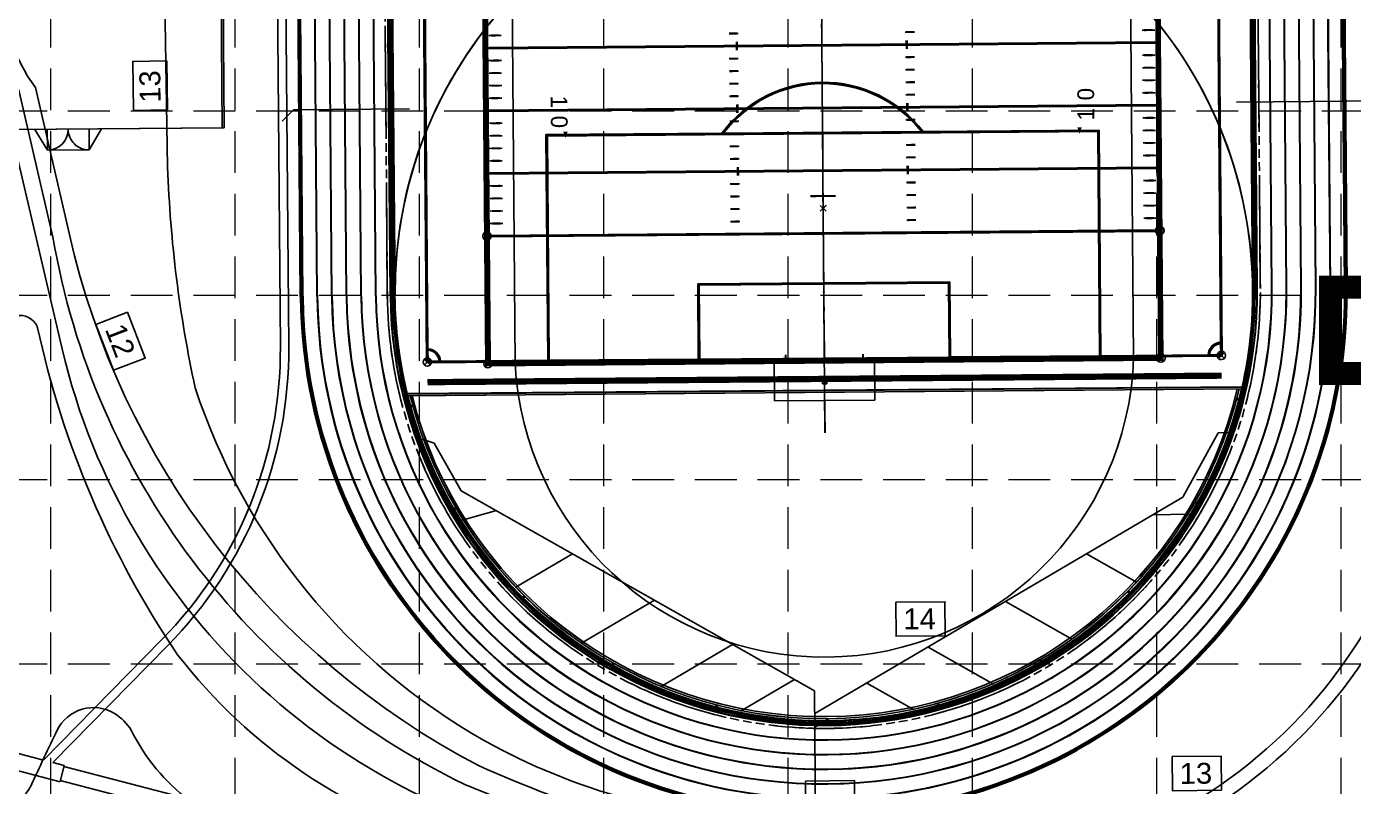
# Model space of a CAD drawing. Header units: feet. Extents: x 2467609 to 2470436, y 7119976 to 7121745.
# Drawn here: x 2469325.3 to 2469642.8, y 7120566.6 to 7120748.5 of the extents above; entities that cross this region are included whole.
import ezdxf
from ezdxf.enums import TextEntityAlignment as Align

# ---------------------------------------------------------------- set-up
doc = ezdxf.new("R2010")
doc.units = ezdxf.units.FT
doc.header["$LTSCALE"] = 100
doc.header["$MEASUREMENT"] = 0
for name, pattern in [('06117 BASE$0$HIDDEN2', [0.1875, 0.125, -0.0625]), ('FOOTBALL$0$C', [2, 1.25, -0.25, 0.25, -0.25]), ('FOOTBALL$0$DASHED2', [0.375, 0.25, -0.125]), ('HIDDEN', [0.375, 0.25, -0.125]), ('SDASH', [0.15, 0.1, -0.05])]:
    doc.linetypes.add(name, pattern=pattern)
for name, color, linetype, lineweight in [('06117 BASE$0$CPWALK', 8, 'Continuous', 25), ('06117 BASE$0$X-Refr', 253, '06117 BASE$0$HIDDEN2', 50), ('FOOTBALL$0$X-Lite', 8, 'Continuous', 25), ('FOOTBALL$0$X-Medm', 8, 'Continuous', 40), ('FOOTBALL$0$X-Thin', 8, 'Continuous', 13)]:
    doc.layers.add(name, color=color, linetype=linetype, lineweight=lineweight)
for name, color, linetype in [('06117 BASE$0$SITE-Fence', 8, '06117 BASE$0$FENCELINE4'), ('CPCONT', 253, 'Continuous'), ('FOOTBALL$0$FD-CD-FOOTBALL', 8, 'Continuous'), ('FOOTBALL$0$FD-CD-MED', 8, 'Continuous'), ('FOOTBALL$0$FD-CD-SOCCER', 8, 'Continuous'), ('FOOTBALL$0$FD-CD-TEXT-FOOTBALL', 8, 'Continuous'), ('FOOTBALL$0$FD-CD-TEXT-FOOTBALL-GOAL-TICKS', 8, 'Continuous'), ('FOOTBALL$0$FD-CD-THIN', 8, 'Continuous'), ('FOOTBALL$0$FD-CD-XTHN', 8, 'Continuous'), ('FOOTBALL$0$FD-CNTRLINE', 8, 'Continuous'), ('FOOTBALL$0$FD-FOOTBALL', 8, 'Continuous'), ('FOOTBALL$0$FD-FOOTBALL-THKLINE', 8, 'Continuous'), ('FOOTBALL$0$FD-FOOTBALL-THKLINE-2', 8, 'Continuous'), ('FOOTBALL$0$FD-SOCCER', 8, 'Continuous'), ('FOOTBALL$0$FD-SOCCER-CTR', 8, 'Continuous'), ('FOOTBALL$0$FD-TRACK', 8, 'Continuous'), ('FOOTBALL$0$SC-CD-THIN', 8, 'Continuous'), ('GRID', 254, 'HIDDEN'), ('proposed ec', 6, 'SDASH')]:
    doc.layers.add(name, color=color, linetype=linetype)
doc.styles.add('06117 BASE$0$Standard', font='romans.shx')
doc.styles.add('FOOTBALL$0$HM-HD', font='HM-HD.SHX')
doc.styles.get("Standard").update_dxf_attribs({"font": 'ARIAL.TTF'})
doc.linetypes.add('06117 BASE$0$FENCELINE4', pattern='A,0.5,-0.05,["x",06117 BASE$0$Standard,S=0.16,R=0,X=-0.02,Y=-0.05],-0.15', length=0.7)

# ---------------------------------------------------------------- blocks, each defined once
blk = doc.blocks.new('FOOTBALL$0$TRACK-flat-1')
at = {"layer": 'FOOTBALL$0$X-Lite', "linetype": 'Continuous'}
for p, q in [((15759.5, -49176.1), (11822.5, -49176.1)), ((15759.5, -49430), (11822.5, -49430)), ((15759.5, -49442.2), (11822.5, -49442.2)), ((16041.5, -51871.8), (16041.5, -49474.9)), ((16047.5, -51876.6), (16047.5, -49470.2)), ((15759.5, -51904.6), (11822.5, -51904.6)), ((15759.5, -51916.7), (11822.5, -51916.7)), ((15759.5, -52170.7), (10641.4, -52170.7))]:
    blk.add_line(p, q, dxfattribs=at)
at = {"layer": 'FOOTBALL$0$X-Lite', "linetype": 'FOOTBALL$0$DASHED2'}
for p, q in [((15759.5, -49420.2), (11822.5, -49420.2)), ((15759.5, -51926.5), (10641.4, -51926.5))]:
    blk.add_line(p, q, dxfattribs=at)
at = {"layer": 'FOOTBALL$0$X-Lite', "linetype": 'Continuous'}
for centre in [(16077.4, -49487), (16373.6, -49609.7), (16628, -49804.9), (16823.2, -50059.3), (16945.9, -50355.5), (16987.7, -50673.4), (16945.9, -50991.2), (16823.2, -51287.5), (16628, -51541.8), (16373.6, -51737), (16077.4, -51859.7)]:
    blk.add_circle(centre, 2, dxfattribs=at)
for radius, start, end in [(1497.3, 270, 90), (1243.3, 270, 90), (1231.2, 76.7592, 90), (1219.2, 283.6636, 76.3364), (1231.2, 270, 283.2408)]:
    blk.add_arc((15759.5, -50673.4), radius, start, end, dxfattribs=at)
at = {"layer": 'FOOTBALL$0$X-Lite', "linetype": 'FOOTBALL$0$DASHED2'}
blk.add_arc((15759.5, -50673.4), 1253.2, 270, 90, dxfattribs=at)
at = {"layer": 'FOOTBALL$0$X-Lite', "linetype": 'Continuous'}
blk.add_point((15759.5, -50673.4), dxfattribs=at)
at = {"layer": 'FOOTBALL$0$X-Medm'}
for p, q in [((15759.5, -49172.1), (11822.5, -49172.1)), ((15759.5, -49436.2), (11822.5, -49436.2)), ((15759.5, -51910.6), (11822.5, -51910.6)), ((15759.5, -52174.6), (10637.5, -52174.6))]:
    blk.add_line(p, q, dxfattribs=at)
for radius in [1501.2, 1237.2]:
    blk.add_arc((15759.5, -50673.4), radius, 270, 90, dxfattribs=at)
at = {"layer": 'FOOTBALL$0$X-Thin'}
for p, q in [((15759.5, -49178), (11822.5, -49178)), ((15759.5, -49218.1), (11822.5, -49218.1)), ((15759.5, -49220), (11822.5, -49220)), ((15759.5, -49260.1), (11822.5, -49260.1)), ((15759.5, -49262), (11822.5, -49262)), ((15759.5, -49302.1), (11822.5, -49302.1)), ((15759.5, -49304), (11822.5, -49304)), ((15759.5, -49344.1), (11822.5, -49344.1)), ((15759.5, -49346), (11822.5, -49346)), ((15759.5, -49386.1), (11822.5, -49386.1)), ((15759.5, -49388), (11822.5, -49388)), ((15759.5, -49428.1), (11822.5, -49428.1)), ((15759.5, -49441.2), (11822.5, -49441.2)), ((16042.5, -51872.6), (16042.5, -49474.1)), ((15759.5, -51918.7), (11504.2, -51918.7)), ((15759.5, -51905.6), (11822.5, -51905.6)), ((15759.5, -51960.7), (11499, -51960.7)), ((15759.5, -51958.7), (11822.5, -51958.7)), ((15759.5, -52000.7), (11822.5, -52000.7)), ((15759.5, -52002.7), (11493.9, -52002.7)), ((15759.5, -52044.7), (11488.8, -52044.7)), ((15759.5, -52042.7), (11822.5, -52042.7)), ((15759.5, -52086.7), (11483.8, -52086.7)), ((15759.5, -52084.7), (11822.5, -52084.7)), ((15759.5, -52128.7), (11478.8, -52128.7)), ((15759.5, -52126.7), (11822.5, -52126.7)), ((15759.5, -52168.7), (11822.5, -52168.7))]:
    blk.add_line(p, q, dxfattribs=at)
at = {"layer": 'FOOTBALL$0$X-Thin', "linetype": 'Continuous'}
for p, q in [((16041.5, -49474.9), (16042.5, -49474.1)), ((16042.5, -49474.1), (16047.5, -49470.2)), ((16042.5, -51872.6), (16041.5, -51871.8)), ((16047.5, -51876.6), (16042.5, -51872.6))]:
    blk.add_line(p, q, dxfattribs=at)
at = {"layer": 'FOOTBALL$0$X-Thin'}
for radius, start, end in [(1495.3, 270, 90), (1455.3, 270, 90), (1453.3, 270, 90), (1413.3, 270, 90), (1411.3, 270, 90), (1371.3, 270, 90), (1369.3, 270, 90), (1329.3, 270, 90), (1327.3, 270, 90), (1287.3, 270, 90), (1285.3, 270, 90), (1245.3, 270, 90), (1232.2, 76.7223, 90), (1232.2, 270, 283.2777)]:
    blk.add_arc((15759.5, -50673.4), radius, start, end, dxfattribs=at)
at = {"layer": 'FOOTBALL$0$X-Thin', "linetype": 'Continuous'}
for radius, start, end in [(1232.2, 283.5167, 76.4833), (1231.2, 283.5279, 76.4721), (1225.2, 283.5954, 76.4046), (1224.2, 283.6067, 76.3933)]:
    blk.add_arc((15759.5, -50673.4), radius, start, end, dxfattribs=at)
blk = doc.blocks.new('FOOTBALL')
at = {"layer": 'FOOTBALL$0$FD-CD-FOOTBALL'}
for centre in [(2166, 966), (2166, -966)]:
    blk.add_circle(centre, 12, dxfattribs=at)
at = {"layer": 'FOOTBALL$0$FD-CD-MED'}
for p, q in [((2172, 972), (-2172, 972)), ((2172, -972), (2172, 972)), ((-2172, -972), (2172, -972))]:
    blk.add_line(p, q, dxfattribs=at)
at = {"layer": 'FOOTBALL$0$FD-CD-SOCCER'}
for p, q in [((2168.5, 1148.5), (2151.5, 1131.5)), ((2151.5, 1148.5), (2168.5, 1131.5)), ((2168.5, -1148.5), (2151.5, -1131.5)), ((2151.5, -1148.5), (2168.5, -1131.5))]:
    blk.add_line(p, q, dxfattribs=at)
blk.add_lwpolyline([(2220, -6), (2220, 6), (2232, 6), (2232, -6), (2220, -6)], dxfattribs=at)
for centre, radius in [((2160, 1140), 12), ((1800, 966), 12), ((2226, 0), 2), ((1800, -966), 12), ((2160, -1140), 12)]:
    blk.add_circle(centre, radius, dxfattribs=at)
at = {"layer": 'FOOTBALL$0$FD-CD-TEXT-FOOTBALL-GOAL-TICKS'}
for points in [[(1520, 738), (1502, 744), (1502, 732)], [(1520, -738), (1502, -744), (1502, -732)]]:
    blk.add_solid(points, dxfattribs=at)
at = {"layer": 'FOOTBALL$0$FD-CD-THIN', "linetype": 'FOOTBALL$0$C'}
blk.add_line((2373, 0), (-2326.5, 0), dxfattribs=at)
at = {"layer": 'FOOTBALL$0$FD-CD-XTHN'}
for points in [[(1258, -956), (1258, 956), (1262, 956), (1262, -956)], [(1438, -956), (1438, 956), (1442, 956), (1442, -956)], [(1618, -956), (1618, 956), (1622, 956), (1622, -956)], [(1798, -956), (1798, 956), (1802, 956), (1802, -956)]]:
    blk.add_lwpolyline(points, close=True, dxfattribs=at)
at = {"layer": 'FOOTBALL$0$FD-CNTRLINE'}
for points in [[(1260, 925.8), (1260, 956), (1260, -956), (1260, -925.8)], [(1440, 925.8), (1440, 956), (1440, -956), (1440, -925.8)], [(1620, 925.8), (1620, 956), (1620, -956), (1620, -925.8)]]:
    blk.add_lwpolyline(points, dxfattribs=at)
at = {"layer": 'FOOTBALL$0$FD-FOOTBALL'}
for p, q in [((2160, 960), (-2160, 960)), ((2160, -960), (2160, 960)), ((-2160, -960), (2160, -960))]:
    blk.add_line(p, q, dxfattribs=at)
for points in [[(1224, 956), (1224, 920)], [(1224, 956), (1224, 932)], [(1296, 956), (1296, 920)], [(1296, 956), (1296, 932)], [(1332, 956), (1332, 920)], [(1332, 956), (1332, 932)], [(1368, 956), (1368, 920)], [(1368, 956), (1368, 932)], [(1404, 956), (1404, 920)], [(1404, 956), (1404, 932)], [(1476, 956), (1476, 920)], [(1476, 956), (1476, 932)], [(1512, 956), (1512, 920)], [(1512, 956), (1512, 932)], [(1548, 956), (1548, 920)], [(1548, 956), (1548, 932)], [(1584, 956), (1584, 920)], [(1656, 956), (1656, 920)], [(1692, 956), (1692, 920)], [(1728, 956), (1728, 920)], [(1764, 956), (1764, 920)], [(1800, 960), (1800, -960)], [(1224, 264), (1224, 240)], [(1248, 242.7), (1272, 242.7)], [(1260, 264), (1260, 240)], [(1296, 264), (1296, 240)], [(1332, 264), (1332, 240)], [(1368, 264), (1368, 240)], [(1404, 264), (1404, 240)], [(1428, 242.7), (1452, 242.7)], [(1440, 264), (1440, 240)], [(1476, 264), (1476, 240)], [(1512, 264), (1512, 240)], [(1548, 264), (1548, 240)], [(1584, 264), (1584, 240)], [(1608, 242.7), (1632, 242.7)], [(1620, 264), (1620, 240)], [(1656, 264), (1656, 240)], [(1692, 264), (1692, 240)], [(1728, 264), (1728, 240)], [(1764, 264), (1764, 240)], [(1692, -36), (1692, 36)], [(1224, -264), (1224, -240)], [(1248, -242.7), (1272, -242.7)], [(1260, -264), (1260, -240)], [(1296, -264), (1296, -240)], [(1332, -264), (1332, -240)], [(1368, -264), (1368, -240)], [(1404, -264), (1404, -240)], [(1428, -242.7), (1452, -242.7)], [(1440, -264), (1440, -240)], [(1476, -264), (1476, -240)], [(1512, -264), (1512, -240)], [(1548, -264), (1548, -240)], [(1584, -264), (1584, -240)], [(1608, -242.7), (1632, -242.7)], [(1620, -264), (1620, -240)], [(1656, -264), (1656, -240)], [(1692, -264), (1692, -240)], [(1728, -264), (1728, -240)], [(1764, -264), (1764, -240)], [(1224, -956), (1224, -920)], [(1224, -956), (1224, -932)], [(1296, -956), (1296, -920)], [(1296, -956), (1296, -932)], [(1332, -956), (1332, -920)], [(1332, -956), (1332, -932)], [(1368, -956), (1368, -920)], [(1368, -956), (1368, -932)], [(1404, -956), (1404, -920)], [(1404, -956), (1404, -932)], [(1476, -956), (1476, -920)], [(1476, -956), (1476, -932)], [(1512, -956), (1512, -920)], [(1512, -956), (1512, -932)], [(1548, -956), (1548, -920)], [(1548, -956), (1548, -932)], [(1584, -956), (1584, -920)], [(1656, -956), (1656, -920)], [(1692, -956), (1692, -920)], [(1728, -956), (1728, -920)], [(1764, -956), (1764, -920)]]:
    blk.add_lwpolyline(points, dxfattribs=at)
at = {"layer": 'FOOTBALL$0$FD-FOOTBALL-THKLINE', "const_width": 12}
blk.add_lwpolyline([(2166, 966), (-2166, 966), (-2166, -966), (2166, -966)], close=True, dxfattribs=at)
at = {"layer": 'FOOTBALL$0$FD-FOOTBALL-THKLINE', "const_width": 6}
for points in [[(1224, 949.8), (1224, 925.8)], [(1260, 949.8), (1260, 925.8)], [(1260, 949.8), (1260, -949.8)], [(1296, 949.8), (1296, 925.8)], [(1332, 949.8), (1332, 925.8)], [(1368, 949.8), (1368, 925.8)], [(1404, 949.8), (1404, 925.8)], [(1440, 949.8), (1440, 925.8)], [(1440, 949.8), (1440, -949.8)], [(1476, 949.8), (1476, 925.8)], [(1512, 949.8), (1512, 925.8)], [(1548, 949.8), (1548, 925.8)], [(1584, 949.8), (1584, 925.8)], [(1620, 949.8), (1620, 925.8)], [(1620, 949.8), (1620, -949.8)], [(1656, 949.8), (1656, 925.8)], [(1692, 949.8), (1692, 925.8)], [(1728, 949.8), (1728, 925.8)], [(1764, 949.8), (1764, 925.8)], [(1800, 960), (1800, -960)], [(1224, 266), (1224, 242)], [(1260, 266), (1260, 242)], [(1296, 266), (1296, 242)], [(1332, 266), (1332, 242)], [(1368, 266), (1368, 242)], [(1404, 266), (1404, 242)], [(1440, 266), (1440, 242)], [(1476, 266), (1476, 242)], [(1512, 266), (1512, 242)], [(1548, 266), (1548, 242)], [(1584, 266), (1584, 242)], [(1620, 266), (1620, 242)], [(1656, 266), (1656, 242)], [(1692, 266), (1692, 242)], [(1728, 266), (1728, 242)], [(1764, 266), (1764, 242)], [(1248, 244.7), (1272, 244.7)], [(1428, 244.7), (1452, 244.7)], [(1608, 244.7), (1632, 244.7)], [(1692.9, -36), (1692.9, 36)], [(1224, -266), (1224, -242)], [(1248, -244.7), (1272, -244.7)], [(1260, -266), (1260, -242)], [(1296, -266), (1296, -242)], [(1332, -266), (1332, -242)], [(1368, -266), (1368, -242)], [(1404, -266), (1404, -242)], [(1428, -244.7), (1452, -244.7)], [(1440, -266), (1440, -242)], [(1476, -266), (1476, -242)], [(1512, -266), (1512, -242)], [(1548, -266), (1548, -242)], [(1584, -266), (1584, -242)], [(1608, -244.7), (1632, -244.7)], [(1620, -266), (1620, -242)], [(1656, -266), (1656, -242)], [(1692, -266), (1692, -242)], [(1728, -266), (1728, -242)], [(1764, -266), (1764, -242)], [(1224, -949.8), (1224, -925.8)], [(1260, -949.8), (1260, -925.8)], [(1296, -949.8), (1296, -925.8)], [(1332, -949.8), (1332, -925.8)], [(1368, -949.8), (1368, -925.8)], [(1404, -949.8), (1404, -925.8)], [(1440, -949.8), (1440, -925.8)], [(1476, -949.8), (1476, -925.8)], [(1512, -949.8), (1512, -925.8)], [(1548, -949.8), (1548, -925.8)], [(1584, -949.8), (1584, -925.8)], [(1620, -949.8), (1620, -925.8)], [(1656, -949.8), (1656, -925.8)], [(1692, -949.8), (1692, -925.8)], [(1728, -949.8), (1728, -925.8)], [(1764, -949.8), (1764, -925.8)]]:
    blk.add_lwpolyline(points, dxfattribs=at)
at = {"layer": 'FOOTBALL$0$FD-FOOTBALL-THKLINE-2', "const_width": 18}
blk.add_lwpolyline([(2218, 1140), (2218, -1140)], dxfattribs=at)
at = {"layer": 'FOOTBALL$0$FD-SOCCER'}
for p, q in [((2160, 960), (2172, 960)), ((2172, -960), (2172, 960)), ((2280, 144), (2160, 144)), ((2280, -144), (2280, 144)), ((1736.5, 8.5), (1719.5, -8.5)), ((1736.5, -8.5), (1719.5, 8.5)), ((2280, -144), (2160, -144)), ((2160, -960), (2172, -960))]:
    blk.add_line(p, q, dxfattribs=at)
at = {"layer": 'FOOTBALL$0$FD-SOCCER-CTR'}
for p, q in [((-2160, 1140), (2160, 1140)), ((2160, -1140), (2160, 1140)), ((1512, -792), (1512, 792)), ((2160, 792), (1512, 792)), ((2160, 360), (1944, 360)), ((1944, -360), (1944, 360)), ((2160, -360), (1944, -360)), ((2160, -792), (1512, -792)), ((-2160, -1140), (2160, -1140))]:
    blk.add_line(p, q, dxfattribs=at)
for centre, radius, start, end in [((2160, 1140), 36, 180, 270), ((1728, 0), 360, 126.8699, 233.1301), ((2160, -1140), 36, 90, 180)]:
    blk.add_arc(centre, radius, start, end, dxfattribs=at)
at = {"layer": 'FOOTBALL$0$FD-TRACK'}
for p, q in [((2160, -123), (2160, 123)), ((2148, 111), (2172, 111)), ((2148, -111), (2172, -111))]:
    blk.add_line(p, q, dxfattribs=at)
at = {"layer": 'FOOTBALL$0$SC-CD-THIN'}
for p, q in [((-2162, 1142), (2162, 1142)), ((2, 1138), (2122.1, 1138)), ((2126.1, 1138), (2158, 1138)), ((2158, 1106.1), (2158, 1138)), ((2162, -1142), (2162, 1142)), ((2158, 794), (2158, 1102.1)), ((1510, 289), (1510, 794)), ((2158, 794), (1510, 794)), ((2158, 790), (1514, 790)), ((1514, -790), (1514, 790)), ((2158, 362), (2158, 790)), ((1942, -362), (1942, 362)), ((2158, 362), (1942, 362)), ((1946, -358), (1946, 358)), ((2158, 358), (1946, 358)), ((2158, -358), (2158, 358)), ((1510, -284), (1510, 284)), ((1510, -794), (1510, -289)), ((2158, -362), (1942, -362)), ((2158, -358), (1946, -358)), ((2158, -790), (2158, -362)), ((1510, -794), (2158, -794)), ((1514, -790), (2158, -790)), ((2158, -1102.1), (2158, -794)), ((-2162, -1142), (2162, -1142)), ((2, -1138), (2122.1, -1138)), ((2126.1, -1138), (2158, -1138)), ((2158, -1138), (2158, -1106.1))]:
    blk.add_line(p, q, dxfattribs=at)
for centre, radius, start, end in [((2160, 1140), 38, 183.017, 266.983), ((2160, 1140), 34, 183.3723, 266.6277), ((1728, 0), 362, 127.0283, 232.9717), ((1728, 0), 358, 127.5128, 232.4872), ((2160, -1140), 38, 93.017, 176.983), ((2160, -1140), 34, 93.3723, 176.6277)]:
    blk.add_arc(centre, radius, start, end, dxfattribs=at)
blk.add_blockref('FOOTBALL$0$TRACK-flat-1', (-13791, 50673.4), dxfattribs=at)
at = {"layer": 'FOOTBALL$0$FD-CD-TEXT-FOOTBALL', "style": 'FOOTBALL$0$HM-HD'}
for s, p in [('0', (1424.3, 780.5)), ('1', (1482.3, 780.5))]:
    blk.add_text(s, height=48, rotation=180, dxfattribs=at).set_placement(p)
for s, p in [('1', (1397.7, -779.5)), ('0', (1455.7, -779.5))]:
    blk.add_text(s, height=48, dxfattribs=at).set_placement(p)

msp = doc.modelspace()

# ---------------------------------------------------------------- linework, layer by layer
at = {"layer": '06117 BASE$0$CPWALK'}
for p in [(2469370.73, 7120957.8), (2469370.73, 7120957.8), (2469322.49, 7120723.8), (2469322.49, 7120723.8)]:
    msp.add_line(p, (2469372.63, 7120724.2), dxfattribs=at)
at = {"layer": '06117 BASE$0$CPWALK', "linetype": 'Continuous'}
for p, q in [((2469327.28, 7120723.84), (2469330.32, 7120718.86)), ((2469327.28, 7120723.84), (2469330.32, 7120718.86)), ((2469330.28, 7120723.86), (2469330.32, 7120718.86)), ((2469330.28, 7120723.86), (2469330.32, 7120718.86)), ((2469340.28, 7120723.94), (2469340.32, 7120718.94)), ((2469340.28, 7120723.94), (2469340.32, 7120718.94)), ((2469343.28, 7120723.97), (2469340.32, 7120718.94)), ((2469343.28, 7120723.97), (2469340.32, 7120718.94)), ((2469330.32, 7120718.86), (2469340.32, 7120718.94)), ((2469330.32, 7120718.86), (2469340.32, 7120718.94))]:
    msp.add_line(p, q, dxfattribs=at)
at = {"layer": '06117 BASE$0$SITE-Fence'}
for p, q in [((2469371.87, 7120755.97), (2469372.13, 7120724.2)), ((2469371.87, 7120755.97), (2469372.13, 7120724.2)), ((2469372.13, 7120724.2), (2469322.49, 7120723.8)), ((2469372.13, 7120724.2), (2469322.49, 7120723.8)), ((2469330.28, 7120723.86), (2469330.32, 7120718.86)), ((2469330.28, 7120723.86), (2469330.32, 7120718.86)), ((2469340.28, 7120723.94), (2469340.32, 7120718.94)), ((2469340.28, 7120723.94), (2469340.32, 7120718.94))]:
    msp.add_line(p, q, dxfattribs=at)
for centre, start, end in [((2469330.28, 7120723.86), 270.4665, 0.4665), ((2469330.28, 7120723.86), 270.4665, 0.4665), ((2469340.28, 7120723.94), 180.4665, 270.4665), ((2469340.28, 7120723.94), 180.4665, 270.4665)]:
    msp.add_arc(centre, 5, start, end, dxfattribs=at)
at = {"layer": 'CPCONT', "color": 35}
msp.add_lwpolyline([(2469638.06, 7121014.03), (2469640.75, 7120685.94, -1), (2469391.39, 7120683.9), (2469388.7, 7121011.99, -1)], format="xyb", close=True, dxfattribs=at)
for points in [[(2469435.71, 7120667.82), (2469432.75, 7121028.81)], [(2469442.21, 7120667.87), (2469439.25, 7121028.86)], [(2469590.2, 7120669.09), (2469587.24, 7121030.08)], [(2469596.7, 7120669.14), (2469593.74, 7121030.13)], [(2469359.08, 7120714.8), (2469355.66, 7120924)]]:
    msp.add_lwpolyline(points, dxfattribs=at)
for points in [[(2469320.36, 7120758.95, 0.185291), (2469327.45, 7120733.86), (2469335.52, 7120699, 0.220459), (2469433.48, 7120571.65, 0.047997)], [(2469310.51, 7120741.76, -0.343347), (2469323.56, 7120732.95), (2469331.62, 7120698.1, 0.242207), (2469430.16, 7120567.13, 0.047997)], [(2469312.31, 7120737.78, -0.284094), (2469319.66, 7120732.05), (2469333.13, 7120674.36, 0.308277), (2469463.73, 7120550.43, 0.047997)], [(2469359.08, 7120714.8, 0.038134), (2469359.08, 7120714.8), (2469359.08, 7120714.8, 0.04475), (2469365.67, 7120662.01, 0.072402)], [(2469317.96, 7120647.6), (2469317.96, 7120661.07, -0.038429), (2469319.02, 7120674.9, -0.785162), (2469327.9, 7120676.66, 0.800886)], [(2469327.9, 7120676.66, 0.095886), (2469361.46, 7120598.16)], [(2469590.2, 7120669.09, -0.958174), (2469442.21, 7120667.87, -2.139957)], [(2469469.08, 7120563.62, -0.060137), (2469434.68, 7120577.68), (2469434.68, 7120577.68, -0.18619), (2469365.67, 7120662.01)], [(2469429.62, 7120552.45, 0.013321), (2469429.62, 7120552.45), (2469429.62, 7120552.45, -0.162891), (2469361.46, 7120598.16), (2469361.46, 7120598.16)], [(2469316.37, 7120561.81), (2469319.65, 7120562.08, 0.270961), (2469326.4, 7120566.83, -0.006161), (2469332.65, 7120580.07, -0.44331), (2469346.39, 7120584.06, -0.117254), (2469350.39, 7120580.07, 0.236621), (2469384.06, 7120554.6, 1.916053)], [(2469467.3, 7120558.95, -0.033381), (2469433.48, 7120571.65), (2469433.48, 7120571.65, -0.884964), (2469433.48, 7120571.65), (2469433.48, 7120571.65)], [(2469465.51, 7120554.28, -0.022194), (2469430.16, 7120567.13), (2469430.16, 7120567.13, -0.23563), (2469430.16, 7120567.13), (2469430.16, 7120567.13)]]:
    msp.add_lwpolyline(points, format="xyb", dxfattribs=at)
for points in [[(2469350.88, 7120728.4), (2469350.72, 7120740.15), (2469358.87, 7120740.26), (2469359.03, 7120728.51)], [(2469349.48, 7120680.1), (2469353.72, 7120669.15), (2469346.12, 7120666.21), (2469341.88, 7120677.16)], [(2469533.3, 7120610.74), (2469545.04, 7120610.84), (2469545.11, 7120602.69), (2469533.36, 7120602.59)], [(2469599.39, 7120573.77), (2469611.14, 7120573.87), (2469611.21, 7120565.72), (2469599.46, 7120565.62)], [(2469511.67, 7120567.93), (2469523.41, 7120568.03), (2469523.48, 7120559.88), (2469511.74, 7120559.78)]]:
    msp.add_lwpolyline(points, close=True, dxfattribs=at)
at = {"layer": 'FOOTBALL$0$FD-CD-FOOTBALL'}
for centre in [(2469596.7, 7120669.14), (2469435.71, 7120667.82)]:
    msp.add_ellipse(centre, major_axis=(0.707, 0.707), ratio=1, start_param=3.935194, end_param=10.218379, dxfattribs=at)
at = {"layer": 'FOOTBALL$0$FD-CD-MED'}
for p, q in [((2469432.24, 7121029.3), (2469435.21, 7120667.32)), ((2469597.21, 7120668.65), (2469594.24, 7121030.63)), ((2469435.21, 7120667.32), (2469597.21, 7120668.65))]:
    msp.add_line(p, q, dxfattribs=at)
at = {"layer": 'FOOTBALL$0$FD-CD-SOCCER'}
for p, q in [((2469611.91, 7120669.06), (2469610.49, 7120670.46)), ((2469611.9, 7120670.47), (2469610.5, 7120669.05)), ((2469420.49, 7120668.9), (2469421.92, 7120667.5)), ((2469420.5, 7120667.49), (2469421.91, 7120668.91)), ((2469515.74, 7120663.98), (2469516.74, 7120663.99)), ((2469515.75, 7120662.98), (2469515.74, 7120663.98)), ((2469516.75, 7120662.99), (2469515.75, 7120662.98)), ((2469516.74, 7120663.99), (2469516.75, 7120662.99))]:
    msp.add_line(p, q, dxfattribs=at)
for centre, major_axis, start_param, end_param in [((2469435.46, 7120698.32), (0.707, 0.707), 3.935194, 10.218379), ((2469596.45, 7120699.64), (0.707, 0.707), 3.935194, 10.218379), ((2469421.21, 7120668.2), (-0.707, 0.707), 2.364398, 8.647583), ((2469611.2, 7120669.76), (0.707, 0.707), 3.935194, 10.218379), ((2469516.25, 7120663.48), (0.118, 0.118), 3.935194, 10.218379)]:
    msp.add_ellipse(centre, major_axis=major_axis, ratio=1, start_param=start_param, end_param=end_param, dxfattribs=at)
at = {"layer": 'FOOTBALL$0$FD-CD-TEXT-FOOTBALL-GOAL-TICKS'}
for points in [[(2469454.27, 7120721.81), (2469453.75, 7120723.3), (2469454.75, 7120723.31)], [(2469577.26, 7120722.82), (2469577.75, 7120724.32), (2469576.75, 7120724.31)]]:
    msp.add_solid(points, dxfattribs=at)
at = {"layer": 'FOOTBALL$0$FD-CD-THIN', "linetype": 'FOOTBALL$0$C'}
msp.add_line((2469516.35, 7120651.24), (2469513.14, 7121042.85), dxfattribs=at)
at = {"layer": 'FOOTBALL$0$FD-CD-XTHN'}
for p, q in [((2469435.92, 7120743.49), (2469595.25, 7120744.8)), ((2469595.25, 7120744.47), (2469435.92, 7120743.16)), ((2469435.92, 7120743.16), (2469435.92, 7120743.49)), ((2469595.25, 7120744.8), (2469595.25, 7120744.47)), ((2469436.04, 7120728.49), (2469595.37, 7120729.8)), ((2469595.38, 7120729.47), (2469436.05, 7120728.16)), ((2469595.37, 7120729.8), (2469595.38, 7120729.47)), ((2469436.05, 7120728.16), (2469436.04, 7120728.49)), ((2469436.17, 7120713.49), (2469595.5, 7120714.8)), ((2469595.5, 7120714.47), (2469436.17, 7120713.16)), ((2469436.17, 7120713.16), (2469436.17, 7120713.49)), ((2469595.5, 7120714.8), (2469595.5, 7120714.47)), ((2469436.29, 7120698.49), (2469595.62, 7120699.8)), ((2469595.62, 7120699.47), (2469436.29, 7120698.16)), ((2469436.29, 7120698.16), (2469436.29, 7120698.49)), ((2469595.62, 7120699.8), (2469595.62, 7120699.47))]:
    msp.add_line(p, q, dxfattribs=at)
at = {"layer": 'FOOTBALL$0$FD-CNTRLINE'}
for p, q in [((2469595.25, 7120744.63), (2469435.92, 7120743.33)), ((2469435.92, 7120743.33), (2469438.44, 7120743.35)), ((2469592.74, 7120744.61), (2469595.25, 7120744.63)), ((2469595.37, 7120729.63), (2469436.05, 7120728.33)), ((2469592.86, 7120729.61), (2469595.37, 7120729.63)), ((2469436.05, 7120728.33), (2469438.56, 7120728.35)), ((2469595.5, 7120714.63), (2469436.17, 7120713.33)), ((2469592.98, 7120714.61), (2469595.5, 7120714.63)), ((2469436.17, 7120713.33), (2469438.68, 7120713.35))]:
    msp.add_line(p, q, dxfattribs=at)
at = {"layer": 'FOOTBALL$0$FD-FOOTBALL'}
for p, q in [((2469433.25, 7121028.31), (2469436.2, 7120668.33)), ((2469596.2, 7120669.64), (2469593.25, 7121029.63)), ((2469435.9, 7120746.33), (2469438.9, 7120746.35)), ((2469435.9, 7120746.33), (2469437.9, 7120746.34)), ((2469493.56, 7120746.8), (2469495.56, 7120746.81)), ((2469537.56, 7120747.16), (2469535.56, 7120747.14)), ((2469595.23, 7120747.63), (2469592.23, 7120747.61)), ((2469595.23, 7120747.63), (2469593.23, 7120747.62)), ((2469493.59, 7120743.8), (2469495.59, 7120743.81)), ((2469495.35, 7120744.81), (2469495.37, 7120742.81)), ((2469537.59, 7120744.16), (2469535.59, 7120744.14)), ((2469535.81, 7120745.14), (2469535.82, 7120743.14)), ((2469435.95, 7120740.33), (2469438.95, 7120740.35)), ((2469435.95, 7120740.33), (2469437.95, 7120740.34)), ((2469493.61, 7120740.8), (2469495.61, 7120740.81)), ((2469537.61, 7120741.16), (2469535.61, 7120741.14)), ((2469595.28, 7120741.63), (2469592.28, 7120741.61)), ((2469595.28, 7120741.63), (2469593.28, 7120741.62)), ((2469435.97, 7120737.33), (2469438.97, 7120737.35)), ((2469435.97, 7120737.33), (2469437.97, 7120737.34)), ((2469493.64, 7120737.8), (2469495.64, 7120737.81)), ((2469537.64, 7120738.16), (2469535.64, 7120738.14)), ((2469595.3, 7120738.63), (2469592.3, 7120738.61)), ((2469595.3, 7120738.63), (2469593.3, 7120738.62)), ((2469436, 7120734.33), (2469439, 7120734.35)), ((2469436, 7120734.33), (2469438, 7120734.34)), ((2469493.66, 7120734.8), (2469495.66, 7120734.82)), ((2469537.66, 7120735.16), (2469535.66, 7120735.14)), ((2469595.32, 7120735.63), (2469592.32, 7120735.61)), ((2469595.35, 7120732.63), (2469592.35, 7120732.61)), ((2469595.32, 7120735.63), (2469593.32, 7120735.62)), ((2469595.35, 7120732.63), (2469593.35, 7120732.62)), ((2469436.02, 7120731.33), (2469439.02, 7120731.35)), ((2469436.02, 7120731.33), (2469438.02, 7120731.34)), ((2469493.69, 7120731.8), (2469495.69, 7120731.82)), ((2469495.47, 7120729.81), (2469495.49, 7120727.81)), ((2469537.68, 7120732.16), (2469535.68, 7120732.14)), ((2469535.93, 7120730.15), (2469535.95, 7120728.15)), ((2469493.71, 7120728.8), (2469495.71, 7120728.82)), ((2469537.71, 7120729.16), (2469535.71, 7120729.14)), ((2469595.4, 7120726.63), (2469592.4, 7120726.61)), ((2469595.4, 7120726.63), (2469593.4, 7120726.62)), ((2469436.07, 7120725.33), (2469439.07, 7120725.35)), ((2469436.07, 7120725.33), (2469438.07, 7120725.34)), ((2469493.74, 7120725.8), (2469495.74, 7120725.82)), ((2469537.73, 7120726.16), (2469535.73, 7120726.14)), ((2469537.76, 7120723.16), (2469535.76, 7120723.14)), ((2469595.42, 7120723.63), (2469592.42, 7120723.61)), ((2469595.42, 7120723.63), (2469593.42, 7120723.62)), ((2469436.1, 7120722.33), (2469439.09, 7120722.35)), ((2469436.1, 7120722.33), (2469438.1, 7120722.34)), ((2469493.76, 7120722.8), (2469495.76, 7120722.82)), ((2469537.78, 7120720.16), (2469535.78, 7120720.14)), ((2469595.45, 7120720.63), (2469592.45, 7120720.61)), ((2469595.45, 7120720.63), (2469593.45, 7120720.62)), ((2469436.12, 7120719.33), (2469439.12, 7120719.35)), ((2469436.12, 7120719.33), (2469438.12, 7120719.34)), ((2469493.78, 7120719.8), (2469495.78, 7120719.82)), ((2469493.81, 7120716.8), (2469495.81, 7120716.82)), ((2469537.81, 7120717.16), (2469535.81, 7120717.14)), ((2469595.47, 7120717.63), (2469592.47, 7120717.61)), ((2469436.14, 7120716.33), (2469439.14, 7120716.35)), ((2469493.83, 7120713.8), (2469495.83, 7120713.82)), ((2469495.6, 7120714.81), (2469495.61, 7120712.81)), ((2469537.83, 7120714.16), (2469535.83, 7120714.14)), ((2469536.05, 7120715.15), (2469536.07, 7120713.15)), ((2469436.19, 7120710.33), (2469439.19, 7120710.35)), ((2469493.86, 7120710.8), (2469495.86, 7120710.82)), ((2469537.86, 7120711.16), (2469535.86, 7120711.14)), ((2469595.52, 7120711.63), (2469592.52, 7120711.61)), ((2469436.22, 7120707.33), (2469439.22, 7120707.35)), ((2469493.88, 7120707.8), (2469495.88, 7120707.82)), ((2469512.88, 7120707.96), (2469518.88, 7120708)), ((2469537.88, 7120708.16), (2469535.88, 7120708.14)), ((2469595.55, 7120708.63), (2469592.55, 7120708.61)), ((2469436.24, 7120704.33), (2469439.24, 7120704.35)), ((2469493.91, 7120704.8), (2469495.91, 7120704.82)), ((2469537.91, 7120705.16), (2469535.91, 7120705.14)), ((2469595.57, 7120705.63), (2469592.57, 7120705.61)), ((2469436.27, 7120701.33), (2469439.27, 7120701.35)), ((2469493.93, 7120701.8), (2469495.93, 7120701.82)), ((2469537.93, 7120702.16), (2469535.93, 7120702.14)), ((2469595.6, 7120702.63), (2469592.6, 7120702.61)), ((2469595.95, 7120699.64), (2469435.96, 7120698.32)), ((2469436.2, 7120668.33), (2469596.2, 7120669.64))]:
    msp.add_line(p, q, dxfattribs=at)
at = {"layer": 'FOOTBALL$0$FD-FOOTBALL-THKLINE'}
for p, q in [((2469432.75, 7121028.81), (2469435.71, 7120667.82)), ((2469596.7, 7120669.14), (2469593.74, 7121030.13)), ((2469436.41, 7120746.33), (2469438.41, 7120746.35)), ((2469493.4, 7120746.8), (2469495.4, 7120746.81)), ((2469537.73, 7120747.16), (2469535.73, 7120747.14)), ((2469594.71, 7120747.63), (2469592.71, 7120747.61)), ((2469594.74, 7120744.63), (2469436.44, 7120743.33)), ((2469436.44, 7120743.33), (2469438.44, 7120743.35)), ((2469493.42, 7120743.8), (2469495.42, 7120743.81)), ((2469495.18, 7120744.81), (2469495.2, 7120742.81)), ((2469537.75, 7120744.16), (2469535.75, 7120744.14)), ((2469535.97, 7120745.15), (2469535.99, 7120743.15)), ((2469594.74, 7120744.63), (2469592.74, 7120744.61)), ((2469436.46, 7120740.33), (2469438.46, 7120740.35)), ((2469493.45, 7120740.8), (2469495.45, 7120740.81)), ((2469537.78, 7120741.16), (2469535.78, 7120741.14)), ((2469594.76, 7120741.63), (2469592.76, 7120741.61)), ((2469436.49, 7120737.33), (2469438.49, 7120737.35)), ((2469493.47, 7120737.8), (2469495.47, 7120737.81)), ((2469537.8, 7120738.16), (2469535.8, 7120738.14)), ((2469594.78, 7120738.63), (2469592.79, 7120738.61)), ((2469436.51, 7120734.33), (2469438.51, 7120734.35)), ((2469493.49, 7120734.8), (2469495.49, 7120734.81)), ((2469537.83, 7120735.16), (2469535.83, 7120735.14)), ((2469594.81, 7120735.63), (2469592.81, 7120735.61)), ((2469594.83, 7120732.63), (2469592.83, 7120732.61)), ((2469436.54, 7120731.33), (2469438.54, 7120731.35)), ((2469594.86, 7120729.63), (2469436.56, 7120728.33)), ((2469493.52, 7120731.8), (2469495.52, 7120731.81)), ((2469495.31, 7120729.81), (2469495.32, 7120727.81)), ((2469537.85, 7120732.16), (2469535.85, 7120732.14)), ((2469536.1, 7120730.15), (2469536.11, 7120728.15)), ((2469594.86, 7120729.63), (2469592.86, 7120729.61)), ((2469436.56, 7120728.33), (2469438.56, 7120728.35)), ((2469493.54, 7120728.8), (2469495.54, 7120728.81)), ((2469537.88, 7120729.16), (2469535.88, 7120729.14)), ((2469594.88, 7120726.63), (2469592.88, 7120726.61)), ((2469436.59, 7120725.33), (2469438.59, 7120725.35)), ((2469493.57, 7120725.8), (2469495.57, 7120725.81)), ((2469537.9, 7120726.16), (2469535.9, 7120726.14)), ((2469537.92, 7120723.16), (2469535.93, 7120723.14)), ((2469594.91, 7120723.63), (2469592.91, 7120723.61)), ((2469436.61, 7120722.33), (2469438.61, 7120722.35)), ((2469493.59, 7120722.8), (2469495.59, 7120722.81)), ((2469537.95, 7120720.16), (2469535.95, 7120720.15)), ((2469594.93, 7120720.63), (2469592.93, 7120720.61)), ((2469436.63, 7120719.33), (2469438.63, 7120719.35)), ((2469493.62, 7120719.8), (2469495.62, 7120719.81)), ((2469493.64, 7120716.8), (2469495.64, 7120716.81)), ((2469537.97, 7120717.16), (2469535.97, 7120717.15)), ((2469594.96, 7120717.63), (2469592.96, 7120717.61)), ((2469436.66, 7120716.33), (2469438.66, 7120716.35)), ((2469594.98, 7120714.63), (2469436.68, 7120713.33)), ((2469493.67, 7120713.8), (2469495.67, 7120713.81)), ((2469495.43, 7120714.81), (2469495.45, 7120712.81)), ((2469538, 7120714.16), (2469536, 7120714.15)), ((2469536.22, 7120715.15), (2469536.24, 7120713.15)), ((2469594.98, 7120714.63), (2469592.98, 7120714.61)), ((2469436.68, 7120713.33), (2469438.68, 7120713.35)), ((2469436.71, 7120710.33), (2469438.71, 7120710.35)), ((2469493.69, 7120710.8), (2469495.69, 7120710.81)), ((2469538.02, 7120711.16), (2469536.02, 7120711.15)), ((2469595.01, 7120711.63), (2469593.01, 7120711.61)), ((2469436.73, 7120707.33), (2469438.73, 7120707.35)), ((2469493.72, 7120707.8), (2469495.72, 7120707.81)), ((2469512.88, 7120707.88), (2469518.88, 7120707.93)), ((2469538.05, 7120708.16), (2469536.05, 7120708.15)), ((2469595.03, 7120708.63), (2469593.03, 7120708.61)), ((2469436.76, 7120704.33), (2469438.76, 7120704.35)), ((2469493.74, 7120704.8), (2469495.74, 7120704.81)), ((2469538.07, 7120705.16), (2469536.07, 7120705.15)), ((2469595.06, 7120705.63), (2469593.06, 7120705.61)), ((2469436.78, 7120701.33), (2469438.78, 7120701.35)), ((2469493.77, 7120701.8), (2469495.77, 7120701.81)), ((2469538.1, 7120702.16), (2469536.1, 7120702.15)), ((2469595.08, 7120702.63), (2469593.08, 7120702.61)), ((2469595.95, 7120699.64), (2469435.96, 7120698.32)), ((2469435.71, 7120667.82), (2469596.7, 7120669.14))]:
    msp.add_line(p, q, dxfattribs=at)
at = {"layer": 'FOOTBALL$0$FD-FOOTBALL-THKLINE-2'}
msp.add_line((2469611.24, 7120664.93), (2469421.24, 7120663.37), dxfattribs=at)
at = {"layer": 'FOOTBALL$0$FD-SOCCER'}
for p, q in [((2469516.62, 7120704.28), (2469515.19, 7120705.68)), ((2469515.21, 7120704.27), (2469516.61, 7120705.69)), ((2469528.28, 7120659.08), (2469528.2, 7120669.08)), ((2469596.2, 7120669.64), (2469596.21, 7120668.64)), ((2469436.2, 7120668.33), (2469436.21, 7120667.33)), ((2469436.21, 7120667.33), (2469596.21, 7120668.64)), ((2469504.28, 7120658.88), (2469504.2, 7120668.88)), ((2469504.28, 7120658.88), (2469528.28, 7120659.08))]:
    msp.add_line(p, q, dxfattribs=at)
at = {"layer": 'FOOTBALL$0$FD-SOCCER-CTR'}
for p, q in [((2469418.25, 7121028.19), (2469421.21, 7120668.2)), ((2469608.25, 7121029.75), (2469611.2, 7120669.76)), ((2469449.76, 7120722.44), (2469581.76, 7120723.52)), ((2469582.2, 7120669.52), (2469581.76, 7120723.52)), ((2469450.2, 7120668.44), (2469449.76, 7120722.44)), ((2469486.06, 7120686.73), (2469546.05, 7120687.23)), ((2469486.2, 7120668.74), (2469486.06, 7120686.73)), ((2469546.2, 7120669.23), (2469546.05, 7120687.23)), ((2469421.21, 7120668.2), (2469611.2, 7120669.76))]:
    msp.add_line(p, q, dxfattribs=at)
for centre, major_axis, start_param, end_param in [((2469515.91, 7120704.98), (30, 0.25), 0.643453, 2.498044), ((2469611.2, 7120669.76), (3, 0.06), 1.558205, 3.129001), ((2469421.21, 7120668.2), (3, 0.06), -0.010323, 1.560474)]:
    msp.add_ellipse(centre, major_axis=major_axis, ratio=1, start_param=start_param, end_param=end_param, dxfattribs=at)
at = {"layer": 'FOOTBALL$0$FD-TRACK'}
for p, q in [((2469505.95, 7120668.9), (2469526.45, 7120669.07)), ((2469506.94, 7120669.91), (2469506.96, 7120667.91)), ((2469525.44, 7120670.06), (2469525.46, 7120668.06))]:
    msp.add_line(p, q, dxfattribs=at)
at = {"layer": 'FOOTBALL$0$SC-CD-THIN', "color": 255}
for p, q in [((2469418.08, 7121028.36), (2469421.04, 7120668.03)), ((2469608.41, 7121029.92), (2469611.37, 7120669.6)), ((2469419.9, 7120848.03), (2469421.35, 7120671.37)), ((2469609.56, 7120849.59), (2469611.01, 7120672.92)), ((2469449.93, 7120722.27), (2469581.59, 7120723.35)), ((2469492.09, 7120722.95), (2469539.42, 7120723.34)), ((2469539.84, 7120723.34), (2469581.92, 7120723.69)), ((2469582.03, 7120669.69), (2469581.59, 7120723.35)), ((2469582.37, 7120669.69), (2469581.92, 7120723.69)), ((2469449.59, 7120722.6), (2469491.68, 7120722.95)), ((2469449.59, 7120722.6), (2469450.04, 7120668.61)), ((2469449.93, 7120722.27), (2469450.37, 7120668.61)), ((2469485.89, 7120686.9), (2469546.22, 7120687.39)), ((2469486.04, 7120668.9), (2469485.89, 7120686.9)), ((2469486.22, 7120686.57), (2469545.89, 7120687.06)), ((2469486.37, 7120668.9), (2469486.22, 7120686.57)), ((2469546.03, 7120669.39), (2469545.89, 7120687.06)), ((2469546.37, 7120669.4), (2469546.22, 7120687.39)), ((2469611.01, 7120672.59), (2469611.03, 7120669.93)), ((2469421.04, 7120668.03), (2469611.37, 7120669.6)), ((2469421.35, 7120671.03), (2469421.37, 7120668.37)), ((2469486.37, 7120668.9), (2469546.03, 7120669.39)), ((2469546.37, 7120669.4), (2469582.03, 7120669.69)), ((2469582.37, 7120669.69), (2469608.04, 7120669.9)), ((2469608.37, 7120669.9), (2469611.03, 7120669.93)), ((2469421.37, 7120668.37), (2469424.03, 7120668.39)), ((2469424.37, 7120668.39), (2469450.04, 7120668.61)), ((2469450.37, 7120668.61), (2469486.04, 7120668.9))]:
    msp.add_line(p, q, dxfattribs=at)
for centre, major_axis, start_param, end_param in [((2469515.91, 7120704.98), (30.17, 0.24), 0.6464, 2.49546), ((2469515.91, 7120704.98), (29.83, 0.24), 0.654974, 2.487123), ((2469611.2, 7120669.76), (3.17, 0.03), 1.622434, 3.087918), ((2469611.2, 7120669.76), (2.83, 0.06), 1.616193, 3.069275), ((2469421.21, 7120668.2), (3.17, 0.01), 0.057987, 1.523471), ((2469421.21, 7120668.2), (2.83, 0.04), 0.052672, 1.505753)]:
    msp.add_ellipse(centre, major_axis=major_axis, ratio=1, start_param=start_param, end_param=end_param, dxfattribs=at)
at = {"layer": 'FOOTBALL$0$X-Lite', "linetype": 'Continuous'}
for p, q in [((2469391.3, 7120683.92), (2469387.8, 7121110.41)), ((2469412.46, 7120684.09), (2469409.77, 7121012.16)), ((2469413.47, 7120684.1), (2469410.78, 7121012.17)), ((2469618.67, 7120685.78), (2469615.98, 7121013.85)), ((2469619.68, 7120685.79), (2469616.99, 7121013.86)), ((2469640.84, 7120685.96), (2469638.15, 7121014.03)), ((2469416, 7120660.12), (2469616.53, 7120661.76)), ((2469416.39, 7120660.62), (2469616.13, 7120662.26))]:
    msp.add_line(p, q, dxfattribs=at)
at = {"layer": 'FOOTBALL$0$X-Lite', "linetype": 'FOOTBALL$0$DASHED2'}
for p, q in [((2469411.64, 7120684.08), (2469408.15, 7121110.58)), ((2469620.5, 7120685.8), (2469617.81, 7121013.87))]:
    msp.add_line(p, q, dxfattribs=at)
at = {"layer": 'FOOTBALL$0$X-Lite', "linetype": 'Continuous'}
for centre, major_axis, start_param, end_param in [((2469516.07, 7120684.94), (124.77, 1.03), 3.141579, 6.283171), ((2469516.07, 7120684.94), (103.61, 0.83), 3.141737, 6.28333), ((2469516.07, 7120684.94), (102.6, 0.87), -0.231342, -0.000246), ((2469516.07, 7120684.94), (102.6, 0.84), 3.1416, 3.372696), ((2469516.07, 7120684.94), (101.6, 0.87), 3.379691, 6.044335), ((2469417.43, 7120657.64), (0.118, 0.118), 3.935194, 10.218379), ((2469615.15, 7120659.26), (-0.118, 0.118), 2.364398, 8.647583), ((2469605.13, 7120634.49), (0.118, 0.118), 3.935194, 10.218379), ((2469427.86, 7120633.04), (0.118, 0.118), 3.935194, 10.218379), ((2469444.29, 7120611.98), (0.118, 0.118), 3.935194, 10.218379), ((2469589.03, 7120613.16), (0.118, 0.118), 3.935194, 10.218379), ((2469465.62, 7120595.88), (0.118, 0.118), 3.935194, 10.218379), ((2469567.97, 7120596.72), (0.118, 0.118), 3.935194, 10.218379), ((2469490.39, 7120585.86), (0.118, 0.118), 3.935194, 10.218379), ((2469543.37, 7120586.3), (0.118, 0.118), 3.935194, 10.218379), ((2469516.91, 7120582.59), (0.118, 0.118), 3.935194, 10.218379)]:
    msp.add_ellipse(centre, major_axis=major_axis, ratio=1, start_param=start_param, end_param=end_param, dxfattribs=at)
at = {"layer": 'FOOTBALL$0$X-Lite', "linetype": 'FOOTBALL$0$DASHED2'}
msp.add_ellipse((2469516.07, 7120684.94), major_axis=(104.43, 0.82), ratio=1, start_param=3.14191, end_param=6.283503, dxfattribs=at)
at = {"layer": 'FOOTBALL$0$X-Lite', "linetype": 'Continuous'}
msp.add_point((2469516.07, 7120684.94), dxfattribs=at)
at = {"layer": 'FOOTBALL$0$X-Medm'}
for p, q in [((2469390.97, 7120683.91), (2469387.47, 7121110.73)), ((2469412.97, 7120684.09), (2469410.28, 7121012.17)), ((2469619.17, 7120685.79), (2469616.48, 7121013.86)), ((2469641.17, 7120685.97), (2469638.48, 7121014.04))]:
    msp.add_line(p, q, dxfattribs=at)
for major_axis, start_param, end_param in [((125.1, 1.06), 3.141355, 6.282947), ((103.1, 0.84), 3.141667, 6.283259)]:
    msp.add_ellipse((2469516.07, 7120684.94), major_axis=major_axis, ratio=1, start_param=start_param, end_param=end_param, dxfattribs=at)
at = {"layer": 'FOOTBALL$0$X-Thin', "color": 255}
for p, q in [((2469394.8, 7120683.94), (2469391.88, 7121040.66)), ((2469398.3, 7120683.97), (2469395.38, 7121040.27)), ((2469401.8, 7120684), (2469398.88, 7121039.89)), ((2469405.3, 7120684.03), (2469402.39, 7121039.49)), ((2469408.8, 7120684.06), (2469405.89, 7121039.09)), ((2469412.3, 7120684.09), (2469409.39, 7121038.68)), ((2469391.47, 7120683.92), (2469388.77, 7121011.99)), ((2469394.97, 7120683.95), (2469392.27, 7121012.02)), ((2469398.47, 7120683.97), (2469395.77, 7121012.05)), ((2469401.97, 7120684), (2469399.27, 7121012.08)), ((2469405.47, 7120684.03), (2469402.77, 7121012.1)), ((2469408.96, 7120684.06), (2469406.27, 7121012.13)), ((2469413.39, 7120684.1), (2469410.7, 7121012.17)), ((2469618.75, 7120685.78), (2469616.06, 7121013.85)), ((2469619.84, 7120685.79), (2469617.15, 7121013.86)), ((2469623.18, 7120685.82), (2469620.49, 7121013.89)), ((2469623.34, 7120685.82), (2469620.65, 7121013.89)), ((2469626.68, 7120685.85), (2469623.99, 7121013.92)), ((2469626.84, 7120685.85), (2469624.15, 7121013.92)), ((2469630.18, 7120685.88), (2469627.49, 7121013.95)), ((2469630.34, 7120685.88), (2469627.65, 7121013.95)), ((2469633.68, 7120685.9), (2469630.99, 7121013.98)), ((2469633.84, 7120685.91), (2469631.15, 7121013.98)), ((2469637.18, 7120685.93), (2469634.49, 7121014)), ((2469637.34, 7120685.93), (2469634.65, 7121014.01)), ((2469640.68, 7120685.96), (2469637.99, 7121014.03)), ((2469416.33, 7120660.54), (2469616.2, 7120662.18))]:
    msp.add_line(p, q, dxfattribs=at)
at = {"layer": 'FOOTBALL$0$X-Thin', "color": 255, "linetype": 'Continuous'}
for p, q in [((2469416, 7120660.12), (2469416.33, 7120660.54)), ((2469416.33, 7120660.54), (2469416.39, 7120660.62)), ((2469616.13, 7120662.26), (2469616.2, 7120662.18)), ((2469616.2, 7120662.18), (2469616.53, 7120661.76))]:
    msp.add_line(p, q, dxfattribs=at)
at = {"layer": 'FOOTBALL$0$X-Thin', "color": 255}
for major_axis, start_param, end_param in [((124.61, 1), 3.141732, 6.283325), ((121.27, 0.99), 3.141636, 6.283228), ((121.11, 0.97), 3.141797, 6.283389), ((117.77, 0.98), 3.141505, 6.283098), ((117.61, 0.96), 3.141668, 6.28326), ((114.27, 0.94), 3.141564, 6.283156), ((114.11, 0.92), 3.141734, 6.283327), ((110.77, 0.88), 3.141882, 6.283475), ((110.61, 0.91), 3.141599, 6.283191), ((107.27, 0.86), 3.141747, 6.28334), ((107.11, 0.87), 3.141664, 6.283257), ((103.77, 0.83), 3.141819, 6.283412), ((102.68, 0.89), -0.232182, -0.000443), ((102.68, 0.94), 3.140604, 3.372343)]:
    msp.add_ellipse((2469516.07, 7120684.94), major_axis=major_axis, ratio=1, start_param=start_param, end_param=end_param, dxfattribs=at)
at = {"layer": 'FOOTBALL$0$X-Thin', "color": 255, "linetype": 'Continuous'}
for major_axis, start_param, end_param in [((102.68, 0.88), 3.377181, 6.046953), ((102.6, 0.87), 3.377409, 6.046791), ((102.1, 0.87), 3.378586, 6.04561), ((102.01, 0.84), 3.37903, 6.045659)]:
    msp.add_ellipse((2469516.07, 7120684.94), major_axis=major_axis, ratio=1, start_param=start_param, end_param=end_param, dxfattribs=at)
at = {"layer": 'GRID', "color": 252, "linetype": 'HIDDEN', "lineweight": 0, "ltscale": 0.4}
for p, q in [((2469331.04, 7121698.47), (2469331.04, 7120154.77)), ((2469375.14, 7121698.47), (2469375.14, 7120154.77)), ((2469419.24, 7121698.47), (2469419.24, 7120154.77)), ((2469463.34, 7121698.47), (2469463.34, 7120154.77)), ((2469507.44, 7121698.47), (2469507.44, 7120154.77)), ((2469551.54, 7121698.47), (2469551.54, 7120154.77)), ((2469595.64, 7121698.47), (2469595.64, 7120154.77)), ((2469639.74, 7121698.47), (2469639.74, 7120154.77)), ((2467655.24, 7120728.27), (2470389.44, 7120728.27)), ((2467655.24, 7120684.17), (2470389.44, 7120684.17)), ((2467655.24, 7120640.07), (2470389.44, 7120640.07)), ((2467655.24, 7120595.97), (2470389.44, 7120595.97))]:
    msp.add_line(p, q, dxfattribs=at)
at = {"layer": 'proposed ec', "color": 5, "linetype": 'Continuous'}
for p, q in [((2469383.62, 7120969.9), (2469386.05, 7120671.92)), ((2469385.62, 7120969.92), (2469388.05, 7120671.94)), ((2469659.38, 7120730.78), (2469614.82, 7120730.41)), ((2469610.39, 7120651.29), (2469601.96, 7120635.87)), ((2469422.85, 7120648.8), (2469429.34, 7120637.38)), ((2469429.34, 7120637.38), (2469513.85, 7120589.51)), ((2469601.96, 7120635.87), (2469513.9, 7120584.06)), ((2469429.57, 7120630.37), (2469437.74, 7120632.63)), ((2469594.69, 7120631.59), (2469603.45, 7120631.79)), ((2469455.94, 7120622.31), (2469442.22, 7120614.22)), ((2469578.95, 7120622.33), (2469591.07, 7120615.44)), ((2469475.53, 7120611.22), (2469457.94, 7120600.83)), ((2469559.54, 7120610.91), (2469575.58, 7120601.79)), ((2469329.35, 7120572.94), (2469357.63, 7120601.68)), ((2469331.58, 7120572.36), (2469359.05, 7120600.28)), ((2469494.25, 7120600.61), (2469477.01, 7120590.43)), ((2469541, 7120600), (2469556.68, 7120591.08)), ((2469509.04, 7120592.23), (2469496.13, 7120584.61)), ((2469526.34, 7120591.38), (2469537.66, 7120584.95)), ((2469513.85, 7120589.51), (2469514.19, 7120549.03)), ((2469281.9, 7120585.24), (2469329.35, 7120572.94)), ((2469280.89, 7120581.37), (2469333.33, 7120567.77)), ((2469516.91, 7120582.59), (2469513.92, 7120580.84)), ((2469331.58, 7120572.36), (2469334.33, 7120571.65)), ((2469334.33, 7120571.65), (2469333.33, 7120567.77)), ((2469334.27, 7120571.4), (2469414.97, 7120550.48)), ((2469333.39, 7120568.02), (2469414.09, 7120547.1))]:
    msp.add_line(p, q, dxfattribs=at)
at = {"layer": 'proposed ec', "color": 5, "linetype": 'ByBlock'}
for p, q in [((2469386.51, 7120725.87), (2469389.16, 7120728.56)), ((2469389.16, 7120728.56), (2469416.94, 7120728.79))]:
    msp.add_line(p, q, dxfattribs=at)
at = {"layer": 'proposed ec', "color": 5}
for p, q in [((2469610.39, 7120651.29), (2469612.72, 7120651.35)), ((2469419.99, 7120649.77), (2469422.85, 7120648.8))]:
    msp.add_line(p, q, dxfattribs=at)
at = {"layer": 'proposed ec', "color": 5, "const_width": 5.5}
msp.add_lwpolyline([(2469637.29, 7120686.1), (2469657.96, 7120686.1), (2469657.96, 7120665.44), (2469637.29, 7120665.44)], close=True, dxfattribs=at)
at = {"layer": 'proposed ec', "color": 5, "linetype": 'Continuous'}
for centre, radius, start in [((2469287.05, 7120671.11), 99, 315.4665), ((2469287.05, 7120671.11), 101, 315.4665), ((2469543.9, 7120664.4), 118.25, 270.4665), ((2469543.9, 7120664.4), 121.75, 270.4665)]:
    msp.add_arc(centre, radius, start, 0.4665, dxfattribs=at)

# ---------------------------------------------------------------- block references
at = {"layer": '06117 BASE$0$X-Refr', "color": 255, "xscale": 0.08333333254417954, "yscale": 0.08333333371317583, "zscale": 0.08333333333333331, "rotation": 270.4699999837802}
msp.add_blockref('FOOTBALL', (2469514.73, 7120848.98), dxfattribs=at)

# ---------------------------------------------------------------- texts
at = {"layer": 'CPCONT', "color": 35}
for s, rotation, p in [('13', 90.7886, (2469357.35, 7120734.15)), ('12', 291.1705, (2469345.41, 7120672.46)), ('14', 0.47, (2469539.01, 7120604.24)), ('13', 0.472, (2469605.11, 7120567.27))]:
    msp.add_text(s, height=5, rotation=rotation, dxfattribs=at).set_placement(p, align=Align.CENTER)
at = {"layer": 'FOOTBALL$0$FD-CD-TEXT-FOOTBALL', "style": 'FOOTBALL$0$HM-HD', "width": 1}
for s, rotation, oblique, p in [('0', 90.47, 360, (2469580.74, 7120730.82)), ('1', 270.47, 0, (2469450.72, 7120731.97)), ('0', 270.47, 0, (2469450.76, 7120727.14)), ('1', 90.47, 360, (2469580.77, 7120725.99))]:
    msp.add_text(s, height=4, rotation=rotation, dxfattribs=dict(at, oblique=oblique)).set_placement(p)

doc.saveas('drawing.dxf')
